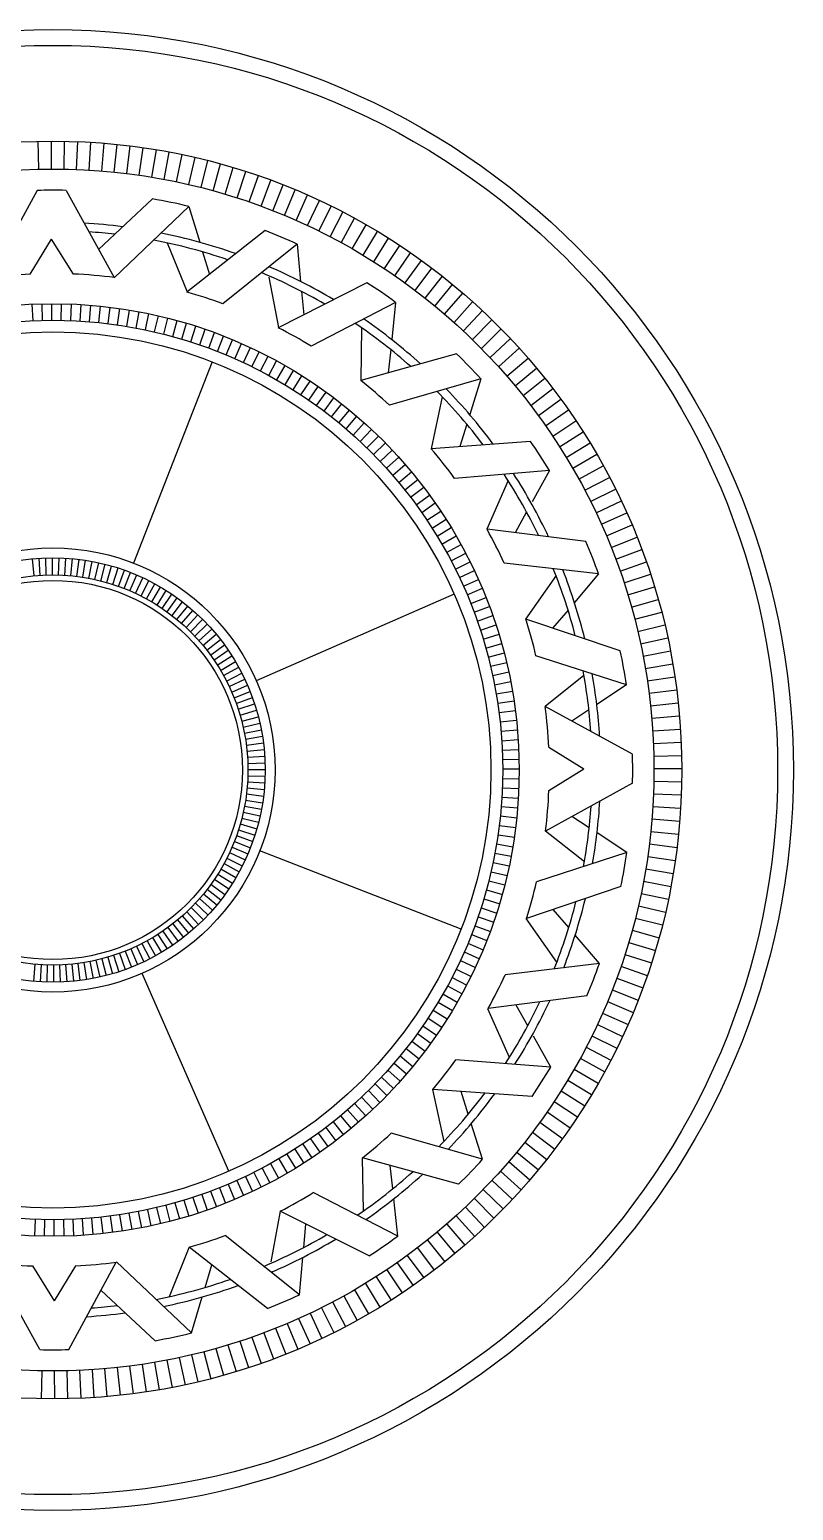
# Model space of a CAD drawing. Header units: millimetres. Extents: x -17017 to 2697, y 1903 to 18260.
# Drawn here: x -17002.5418 to -17002.4903, y 18222.2379 to 18222.3379 of the extents above; entities that cross this region are included whole.
import ezdxf

# ---------------------------------------------------------------- set-up
doc = ezdxf.new("R2010")
doc.units = ezdxf.units.MM
doc.layers.add('furn', color=7, linetype='Continuous')

# ---------------------------------------------------------------- blocks, each defined once
blk = doc.blocks.new('TABLE5')
at = {"layer": 'furn'}
for p, q in [((-0.0296439961487067, 0.2007487489612174), (-0.0310177722703315, 0.2100519426459755)), ((-0.0254333301386112, 0.2013255384574677), (-0.0266119735800601, 0.21065546199452)), ((-0.0212115082294702, 0.2018140199187144), (-0.0221945019986549, 0.2111665808951955)), ((-0.0169803822517167, 0.2022139790808524), (-0.0177672951751617, 0.2115850751543746)), ((-0.0127418081170561, 0.2025252405085496), (-0.0133322950287891, 0.2119107612066955)), ((-0.0084976450042404, 0.2027476676721562), (-0.0088914468971666, 0.2121434961954378)), ((-0.0042497545434799, 0.2028811630079872), (-0.0044466986831253, 0.2122831780352783)), ((0, 0.2029256679603009), (0, 0.2123297454572253)), ((0.0042497545435083, 0.2028811630079872), (0.0044466986831253, 0.2122831780353067)), ((0.0084976450042404, 0.2027476676721562), (0.0088914468971666, 0.2121434961954378)), ((0.0127418081170561, 0.2025252405085496), (0.0133322950287891, 0.2119107612066955)), ((0.0169803822517452, 0.2022139790808524), (0.0177672951751617, 0.2115850751543746)), ((0.0212115082294702, 0.201814019918686), (0.0221945019986549, 0.2111665808951955)), ((0.0254333301386112, 0.2013255384574677), (0.0266119735800601, 0.2106554619944916)), ((0.0296439961487067, 0.2007487489612174), (0.0310177722703315, 0.2100519426459755)), ((-0.0504655614679166, 0.1965503849471304), (-0.0528042604395012, 0.2056590160566429)), ((-0.0463382528465388, 0.1975641491775946), (-0.048485682125488, 0.2067197606295963)), ((-0.0421906187359582, 0.1984912552426863), (-0.0441458363889353, 0.2076898310834565)), ((-0.0380244784256263, 0.1993312964830238), (-0.0397866268295104, 0.2085688019131453)), ((-0.0338416593222064, 0.2000839044287659), (-0.0354099655404241, 0.2093562875730015)), ((0.0338416593222064, 0.2000839044287659), (0.0354099655404241, 0.2093562875730015)), ((0.0380244784256263, 0.1993312964830238), (0.039786626829482, 0.2085688019131453)), ((0.0421906187359582, 0.1984912552426863), (0.0441458363889353, 0.2076898310834565)), ((0.0463382528465388, 0.1975641491775946), (0.0484856821254596, 0.2067197606295963)), ((0.0504655614679166, 0.1965503849471304), (0.0528042604395296, 0.2056590160566429)), ((-0.0667354839593202, 0.1916382057363535), (-0.0698281713914355, 0.200519194308356)), ((-0.062707479994657, 0.1929937788372058), (-0.0656134997576032, 0.2019375880203995)), ((-0.058651970456765, 0.1942646984881264), (-0.0613700478742487, 0.2032674052322534)), ((-0.0545707342261039, 0.1954504072217844), (-0.0570996770596821, 0.2045080626420486)), ((0.0545707342261039, 0.1954504072217844), (0.0570996770596821, 0.2045080626420201)), ((0.0586519704567365, 0.1942646984881264), (0.0613700478742487, 0.2032674052322534)), ((0.062707479994657, 0.1929937788372058), (0.0656134997576032, 0.2019375880203995)), ((0.0667354839593202, 0.1916382057363535), (0.0698281713914355, 0.200519194308356)), ((-0.0786368592258384, 0.187069695804098), (-0.0822810858321077, 0.1957389683232691)), ((-0.0747019207461506, 0.188675514452683), (-0.0781637925681196, 0.1974192045807967)), ((-0.0707342155350261, 0.1901985737848406), (-0.0740122140813639, 0.199012846250497)), ((-0.0048910995805613, 0.1956946869990759), (-0.0210250462490933, 0.1662654863879993)), ((-0.0048910995805613, 0.1956946869990759), (-0.0210250462491217, 0.1662654863879993)), ((0.0048910995805613, 0.1956946869990759), (0.0210250462491217, 0.1662654863879993)), ((0.0048910995805613, 0.1956946869990759), (0.0210250462490933, 0.1662654863879993)), ((0.0707342155350546, 0.1901985737848406), (0.0740122140813639, 0.199012846250497)), ((0.074701920746179, 0.188675514452683), (0.0781637925681196, 0.1974192045807967)), ((0.0786368592258384, 0.1870696958040412), (0.0822810858321077, 0.1957389683232691)), ((-0.0902278907347523, 0.1817629072464513), (-0.0944092744176146, 0.190186250054694)), ((-0.0864015471445612, 0.1836126340101884), (-0.0904056085990135, 0.192121697732972)), ((-0.0825373049800931, 0.1853818222041923), (-0.0863622878924275, 0.1939728744849276)), ((-0.0398155177962849, 0.1916639191851743), (-0.0505082900622256, 0.1597973002544677)), ((-0.028266173332753, 0.1937043025333196), (-0.0381898489978596, 0.1631802683143633)), ((-0.028266173332753, 0.1937043025333196), (-0.021674685947346, 0.1836666668188229)), ((0.028266173332753, 0.1937043025333196), (0.021674685947346, 0.1836666668188229)), ((0.028266173332753, 0.1937043025333196), (0.0381898489978596, 0.1631802683143633)), ((0.0398155177962849, 0.1916639191851743), (0.0505082900622256, 0.1597973002544677)), ((0.0825373049800931, 0.1853818222041923), (0.0863622878924275, 0.1939728744849276)), ((0.0864015471445328, 0.1836126340101884), (0.0904056085990135, 0.192121697732972)), ((0.0902278907347523, 0.1817629072464513), (0.0944092744176146, 0.1901862500546656)), ((-0.0977601861094684, 0.1778251183859822), (-0.1022906349951143, 0.1860659743161648)), ((-0.0940146573900336, 0.1798334532642514), (-0.0983715292083503, 0.1881673804014952)), ((0.0940146573900336, 0.1798334532642514), (0.0983715292083503, 0.1881673804014952)), ((0.0977601861094399, 0.1778251183859822), (0.1022906349951143, 0.1860659743161648)), ((-0.1051209768984904, 0.1735753638425024), (-0.109992543040164, 0.1816192756331532)), ((-0.1014628339801504, 0.1757387835336033), (-0.1061648727285842, 0.1838829535450372)), ((-0.0767042785060426, 0.1801021572154866), (-0.0809262271042997, 0.1467556142036983)), ((-0.0657811097516401, 0.1843723921161597), (-0.0695127989470734, 0.1524933943362328)), ((-0.0657811097516401, 0.1843723921161597), (-0.0561687079257638, 0.1762053142252569)), ((-0.0199305121852831, 0.1810106075983526), (-0.0161213946898897, 0.1752100148676448)), ((0.0199305121852831, 0.1810106075983526), (0.0161213946898897, 0.1752100148676448)), ((0.0657811097516401, 0.1843723921161597), (0.0561687079257638, 0.1762053142252569)), ((0.0657811097516401, 0.1843723921161597), (0.0695127989470734, 0.1524933943362328)), ((0.0767042785060426, 0.1801021572154866), (0.0809262271042997, 0.1467556142036983)), ((0.1014628339801504, 0.1757387835336033), (0.1061648727285842, 0.1838829535450372)), ((0.1051209768984904, 0.1735753638425024), (0.1099925430401925, 0.1816192756331532)), ((-0.1122973497737973, 0.1690210991294521), (-0.1175014867889672, 0.1768539550259049)), ((-0.1087330102821227, 0.1713358082600678), (-0.1137719669870876, 0.1792759335043286)), ((-0.031472867460792, 0.1793642216075), (-0.0210250462490933, 0.1662654863879993)), ((-0.0072953984893331, 0.1674307071432963), (0, 0.1792251340550024)), ((-0.0072953984893616, 0.1674307071432963), (0, 0.1792251340550024)), ((0.0072953984893616, 0.1674307071432963), (0, 0.1792251340550024)), ((0.0072953984893331, 0.1674307071432963), (0, 0.1792251340550024)), ((0.031472867460792, 0.1793642216075), (0.0210250462490933, 0.1662654863879993)), ((0.1087330102821511, 0.1713358082600678), (0.1137719669870876, 0.1792759335043286)), ((0.1122973497737973, 0.1690210991294521), (0.1175014867889672, 0.1768539550259049)), ((-0.1192767149387066, 0.1641703139747506), (-0.1248042930027395, 0.1717783724862443)), ((-0.1158124319364617, 0.1666322517584717), (-0.1211794665554748, 0.1743544025576966)), ((-0.0652515941806655, 0.1700126314011925), (-0.0505447154932881, 0.1596887451198938)), ((-0.0536127990886541, 0.1740337126908003), (-0.0474797839003998, 0.1688228597058412)), ((0.0536127990886541, 0.1740337126908003), (0.0474797839003998, 0.1688228597058412)), ((0.0652515941806655, 0.1700126314011925), (0.0505447154932881, 0.1596887451198938)), ((0.1158124319364617, 0.1666322517585002), (0.1211794665554748, 0.1743544025576966)), ((0.1192767149387066, 0.1641703139747506), (0.1248042930027395, 0.1717783724862443)), ((-0.12604682821501, 0.1590315183039479), (-0.1318881500778559, 0.1664014323104936)), ((-0.1226886792316577, 0.1616363656654016), (-0.1283743761623839, 0.169126994743209)), ((-0.1007306481130286, 0.1678501412138758), (-0.090228013457363, 0.1620280709655333)), ((-0.1007306481130286, 0.1678501412138758), (-0.0981248186601249, 0.1358594291779127)), ((0.1007306481130286, 0.1678501412138758), (0.090228013457363, 0.1620280709655333)), ((0.1007306481130286, 0.1678501412138758), (0.0981248186601249, 0.1358594291779127)), ((0.1226886792316861, 0.1616363656654016), (0.1283743761624123, 0.1691269947431806)), ((0.12604682821501, 0.1590315183039479), (0.1318881500778559, 0.1664014323104936)), ((-0.1325958125237321, 0.1536137273108125), (-0.1387406305217667, 0.1607325674789308)), ((-0.1293496888936545, 0.156356914462549), (-0.135344073491666, 0.1636028807100729)), ((-0.1106016484073109, 0.1615165896878068), (-0.1081881215285989, 0.1279906047088559)), ((-0.08676274866303399, 0.1601071229630975), (-0.0797294445305568, 0.1562082545285648)), ((0.08676274866303399, 0.1601071229630975), (0.0797294445305568, 0.1562082545285648)), ((0.1106016484073109, 0.1615165896878068), (0.1081881215285989, 0.1279906047088559)), ((0.1293496888936545, 0.156356914462549), (0.135344073491666, 0.1636028807100445)), ((0.1325958125237321, 0.153613727310784), (0.1387406305217667, 0.1607325674789308)), ((-0.1357837752480293, 0.150803160101276), (-0.1420763313258533, 0.1577917516315495)), ((-0.0253262769264495, 0.1497379405609536), (-0.0262580904696677, 0.1552471530425237)), ((-0.0221848476317064, 0.1502354940816701), (-0.0230010805718166, 0.1557630127323932)), ((-0.019033687329511, 0.150667149349232), (-0.0197339816398028, 0.1562105496167305)), ((-0.0158741782231005, 0.1510327170256289), (-0.0164582267312028, 0.1565895673913076)), ((-0.0127077061773662, 0.151332036760607), (-0.0131752527004778, 0.1568998998062341)), ((-0.0095356601117942, 0.1515649772626659), (-0.009886499568438, 0.1571414107395128)), ((-0.0063594313905071, 0.1517314363564424), (-0.0065934098908826, 0.1573139942565263)), ((-0.0031804132123909, 0.1518313410274459), (-0.0032974281259328, 0.1574175746562787)), ((0, 0.1518646474542322), (0, 0.157452106505275)), ((0.0031804132123909, 0.1518313410274459), (0.0032974281259612, 0.1574175746563071)), ((0.0063594313904787, 0.1517314363564424), (0.0065934098908542, 0.1573139942565263)), ((0.0095356601117942, 0.1515649772626659), (0.009886499568438, 0.1571414107395128)), ((0.0127077061773946, 0.1513320367605786), (0.0131752527004778, 0.1568998998062057)), ((0.0158741782231005, 0.1510327170256005), (0.0164582267312028, 0.1565895673913076)), ((0.019033687329511, 0.150667149349232), (0.0197339816398028, 0.1562105496167305)), ((0.0221848476317064, 0.1502354940816417), (0.0230010805718166, 0.1557630127323648)), ((0.0253262769264495, 0.1497379405609536), (0.0262580904696677, 0.1552471530425237)), ((0.1357837752480293, 0.1508031601012476), (0.1420763313258533, 0.1577917516315495)), ((-0.1419796507210549, 0.1449848457539531), (-0.1485593389969608, 0.1517038022025758)), ((-0.138912178720858, 0.1479264456415876), (-0.1453497127553192, 0.1547817231066801)), ((-0.0973867952719445, 0.1538761758223472), (-0.0809395312625725, 0.1466505329412087)), ((-0.0438937119460263, 0.1453829879938269), (-0.0455086652759746, 0.1507319714849302)), ((-0.0408394137511721, 0.1462703436478705), (-0.0423419922368851, 0.1516519750492762)), ((-0.0377672020397313, 0.1470935402949465), (-0.0391567466006677, 0.1525054590451589)), ((-0.0346784243852199, 0.1478522168536926), (-0.03595432552126, 0.1532920491064544)), ((-0.03157443562759, 0.1485460405436356), (-0.0327361336863135, 0.1540114002085318)), ((-0.028456597279046, 0.149174707030653), (-0.0295035827012384, 0.1546631968205077)), ((0.028456597279046, 0.1491747070306246), (0.0295035827012384, 0.1546631968205077)), ((0.03157443562759, 0.1485460405436356), (0.0327361336863135, 0.1540114002085602)), ((0.0346784243852199, 0.1478522168536926), (0.03595432552126, 0.153292049106426)), ((0.0377672020397313, 0.1470935402949465), (0.0391567466006677, 0.1525054590451305)), ((0.0408394137511721, 0.1462703436478421), (0.0423419922368851, 0.1516519750492478)), ((0.0438937119460263, 0.1453829879938269), (0.0455086652759462, 0.1507319714849302)), ((0.0973867952719445, 0.1538761758223472), (0.0809395312625725, 0.1466505329412087)), ((0.1389121787208865, 0.1479264456415876), (0.1453497127553192, 0.1547817231066801)), ((0.1419796507210549, 0.1449848457539531), (0.1485593389969608, 0.1517038022025758)), ((-0.1479264456415876, 0.1389121787208865), (-0.1547817231066801, 0.1453497127553476)), ((-0.1449848457539815, 0.1419796507210549), (-0.1517038022025758, 0.1485593389969892)), ((-0.0588499179195878, 0.1399984225170385), (-0.0610151453905417, 0.1451492951271405)), ((-0.0559051054127622, 0.1412001782406662), (-0.0579619862764957, 0.1463952662821555)), ((-0.0529357710789213, 0.1423399988994163), (-0.0548834031196179, 0.1475770236348524)), ((-0.0499432173664332, 0.1434173845302098), (-0.0517807462883297, 0.1486940488276218)), ((-0.0469287569081303, 0.1444318625562175), (-0.0486553767103146, 0.1497458518961707)), ((0.0469287569081303, 0.1444318625562175), (0.0486553767103146, 0.1497458518961707)), ((0.0499432173664332, 0.1434173845302382), (0.0517807462883582, 0.1486940488276218)), ((0.0529357710789498, 0.1423399988994163), (0.0548834031196179, 0.1475770236348808)), ((0.0559051054127622, 0.1412001782406378), (0.0579619862764957, 0.1463952662821555)), ((0.0588499179196163, 0.1399984225170101), (0.0610151453905417, 0.1451492951271405)), ((0.1449848457539531, 0.1419796507210549), (0.1517038022025758, 0.1485593389969608)), ((0.147926445641616, 0.138912178720858), (0.1547817231066801, 0.1453497127553192)), ((-0.150803160101276, 0.1357837752480577), (-0.157791751631521, 0.1420763313258533)), ((-0.1317517910735546, 0.1447819012297202), (-0.1196902130514559, 0.1409875505531204)), ((-0.1317517910735546, 0.1447819012297202), (-0.1229100677372514, 0.1139270809879349)), ((-0.06752436473263401, 0.1360269506893417), (-0.0700087455890355, 0.1410317034711568)), ((-0.0646608220068004, 0.1374112413297723), (-0.0670398463632296, 0.1424669254336948)), ((-0.0617689169074538, 0.1387352588583326), (-0.0640415412451319, 0.1438396566941549)), ((0.0617689169074538, 0.1387352588583326), (0.0640415412451319, 0.1438396566941549)), ((0.0646608220068004, 0.1374112413298008), (0.0670398463632296, 0.1424669254336663)), ((0.06752436473263401, 0.1360269506893417), (0.0700087455890639, 0.1410317034711568)), ((0.1317517910735546, 0.1447819012297202), (0.1196902130514559, 0.1409875505531204)), ((0.1317517910735546, 0.1447819012297202), (0.1229100677372514, 0.1139270809879349)), ((0.150803160101276, 0.1357837752480577), (0.157791751631521, 0.1420763313258533)), ((-0.156356914462549, 0.1293496888936545), (-0.1636028807100445, 0.135344073491666)), ((-0.153613727310784, 0.1325958125237321), (-0.1607325674789592, 0.1387406305217951)), ((-0.1401856636835816, 0.1366320353079971), (-0.1312307864832007, 0.1042340885345823)), ((-0.1164822584910894, 0.1399783870313058), (-0.1088789289101442, 0.137586519342932)), ((-0.0759323237271019, 0.1315186426321588), (-0.0787260532525807, 0.1363575241128387)), ((-0.0731613518772179, 0.1330800050266419), (-0.0758531308038926, 0.1379763327174999)), ((-0.0703582890403993, 0.1345829941326428), (-0.0729469366650903, 0.1395346203423742)), ((-0.0591005401470568, 0.1355868890367731), (-0.0299648541904389, 0.0687445723847873)), ((0.0540840159681579, 0.1376648013876149), (0.0274214017077554, 0.0697981048982683)), ((0.0703582890404277, 0.1345829941326713), (0.0729469366651188, 0.1395346203424026)), ((0.0731613518772179, 0.1330800050266419), (0.07585313080392099, 0.1379763327175283)), ((0.0759323237271019, 0.1315186426321588), (0.0787260532525807, 0.1363575241128672)), ((0.1164822584910894, 0.1399783870313058), (0.1088789289101442, 0.137586519342932)), ((0.1401856636835816, 0.1366320353079971), (0.1312307864832007, 0.1042340885345823)), ((0.1536137273108125, 0.1325958125237037), (0.1607325674789592, 0.1387406305217951)), ((0.156356914462549, 0.1293496888936829), (0.1636028807100729, 0.135344073491666)), ((-0.1590315183039763, 0.12604682821501), (-0.1664014323104936, 0.1318881500778843)), ((-0.1256998523803361, 0.1317634717614737), (-0.1081876626814449, 0.127984230923289)), ((-0.0840406125300319, 0.1264912905776327), (-0.0871326651505626, 0.1311452039027756)), ((-0.0813731473160431, 0.1282235627421357), (-0.0843670575913791, 0.1329412104514915)), ((-0.0786699891501996, 0.1298995918141657), (-0.0815644438523577, 0.1346789045915102)), ((0.0786699891501996, 0.1298995918141657), (0.0815644438523577, 0.1346789045915102)), ((0.0813731473160431, 0.1282235627421357), (0.0843670575914075, 0.1329412104514915)), ((0.0840406125300319, 0.1264912905776327), (0.0871326651505626, 0.1311452039027756)), ((0.1256998523803361, 0.1317634717614737), (0.1081876626814449, 0.127984230923289)), ((0.1590315183039763, 0.12604682821501), (0.1664014323104936, 0.1318881500778843)), ((-0.1616363656654016, 0.1226886792316577), (-0.1691269947431806, 0.1283743761624123)), ((-0.09181723142970098, 0.1209647351875276), (-0.0951954042262457, 0.1254153134873661)), ((-0.089263800118232, 0.1228610806352322), (-0.0925480261461758, 0.12738142996281)), ((-0.0866712147537783, 0.1247035351524346), (-0.0898600534430614, 0.1292916727331601)), ((0.0866712147538067, 0.1247035351524346), (0.0898600534430614, 0.1292916727331601)), ((0.089263800118232, 0.1228610806352322), (0.0925480261461758, 0.12738142996281)), ((0.09181723142970098, 0.1209647351875276), (0.0951954042262742, 0.1254153134873661)), ((0.1616363656654016, 0.1226886792316861), (0.1691269947431806, 0.1283743761624123)), ((-0.1666322517585002, 0.1158124319364617), (-0.1743544025577535, 0.1211794665554464)), ((-0.1641703139747506, 0.1192767149387066), (-0.1717783724862727, 0.1248042930027395)), ((-0.0968021694820607, 0.1170137219729668), (-0.1003637499228489, 0.1213189331652416)), ((-0.0943303886689364, 0.1190153306089314), (-0.0978010264558123, 0.123394185710282)), ((0.0943303886689364, 0.1190153306089314), (0.0978010264558123, 0.123394185710282)), ((0.0968021694820607, 0.1170137219729384), (0.1003637499228489, 0.1213189331652131)), ((0.1641703139747506, 0.1192767149387066), (0.1717783724862443, 0.1248042930027395)), ((0.1666322517584717, 0.1158124319364617), (0.174354402557725, 0.1211794665554464)), ((-0.1690210991294521, 0.1122973497737973), (-0.1768539550259049, 0.1175014867889672)), ((-0.1576347448158515, 0.1160673106505214), (-0.1450456183794984, 0.1147388561045375)), ((-0.1576347448158515, 0.1160673106505214), (-0.1429019460395011, 0.0875516895995929)), ((-0.1016172836355622, 0.1128574269285423), (-0.105356023498274, 0.1170097182098573)), ((-0.0992314896643052, 0.1149607872511922), (-0.1028824505322063, 0.1191904661264118)), ((0.0992314896643336, 0.1149607872511638), (0.1028824505322063, 0.1191904661264118)), ((0.1016172836355622, 0.1128574269285423), (0.105356023498274, 0.1170097182098573)), ((0.1576347448158515, 0.1160673106505214), (0.1429019460395011, 0.0875516895995929)), ((0.1576347448158515, 0.1160673106505214), (0.1450456183794984, 0.1147388561045375)), ((0.1690210991294521, 0.1122973497737973), (0.1768539550259049, 0.1175014867889672)), ((-0.1713358082600678, 0.1087330102821227), (-0.1792759335043286, 0.1137719669870592)), ((-0.1416969471101197, 0.1143854910324364), (-0.1338065197939784, 0.1135528618509625)), ((-0.1085031416081392, 0.106254126543746), (-0.1124952284486653, 0.1101634668083022)), ((-0.1062541265437176, 0.1085031416081392), (-0.1101634668082738, 0.1124952284486369)), ((-0.1039585049076379, 0.110704563608607), (-0.1077833838305651, 0.1147776459637271)), ((0.1039585049076663, 0.110704563608607), (0.1077833838305651, 0.1147776459636987)), ((0.106254126543746, 0.1085031416081108), (0.1101634668082738, 0.1124952284486369)), ((0.1085031416081392, 0.106254126543746), (0.1124952284486653, 0.1101634668083022)), ((0.1416969471101197, 0.1143854910324364), (0.1338065197939784, 0.1135528618509625)), ((0.1713358082600678, 0.1087330102821511), (0.1792759335043002, 0.1137719669870876)), ((-0.1757387835335749, 0.1014628339801504), (-0.1838829535450372, 0.1061648727285842)), ((-0.1735753638425024, 0.1051209768985188), (-0.1816192756331532, 0.109992543040164)), ((-0.1643025770718509, 0.1064189670233873), (-0.1491555808817111, 0.0764125462568757)), ((-0.1128574269285707, 0.1016172836355622), (-0.1170097182098857, 0.1053560234983024)), ((-0.1107045636086354, 0.1039585049076663), (-0.1147776459637271, 0.1077833838305651)), ((0.1107045636086354, 0.1039585049076663), (0.1147776459637271, 0.1077833838305651)), ((0.1128574269285707, 0.1016172836355622), (0.1170097182098857, 0.1053560234983024)), ((0.1643025770718509, 0.1064189670233873), (0.1491555808817111, 0.0764125462568757)), ((0.173575363842474, 0.1051209768985188), (0.1816192756331532, 0.109992543040164)), ((0.1757387835335749, 0.1014628339801504), (0.1838829535450372, 0.1061648727285842)), ((-0.1778251183859538, 0.0977601861094684), (-0.1860659743161648, 0.1022906349951143)), ((-0.149131415366071, 0.1045078290368337), (-0.1312426544190259, 0.1042770256677556)), ((-0.1170137219729384, 0.0968021694820323), (-0.1213189331652131, 0.1003637499228489)), ((-0.1149607872511638, 0.0992314896643336), (-0.1191904661263834, 0.1028824505322348)), ((0.1149607872511922, 0.0992314896643052), (0.1191904661264118, 0.1028824505322348)), ((0.1170137219729668, 0.0968021694820891), (0.1213189331652131, 0.1003637499228489)), ((0.149131415366071, 0.1045078290368337), (0.1312426544190259, 0.1042770256677556)), ((0.1778251183859538, 0.0977601861094684), (0.1860659743161648, 0.1022906349951143)), ((-0.1798334532642514, 0.0940146573900336), (-0.1881673804014952, 0.0983715292083503)), ((-0.120964735187556, 0.0918172314297294), (-0.1254153134873661, 0.0951954042262457)), ((-0.1190153306089314, 0.0943303886689364), (-0.123394185710282, 0.0978010264558123)), ((0.1190153306089599, 0.0943303886689364), (0.123394185710282, 0.0978010264558123)), ((0.120964735187556, 0.0918172314297294), (0.1254153134873661, 0.0951954042262457)), ((0.1798334532642514, 0.0940146573900336), (0.1881673804014952, 0.0983715292083503)), ((-0.1836126340102169, 0.0864015471445328), (-0.1921216977330005, 0.0904056085989851)), ((-0.1817629072464513, 0.0902278907347523), (-0.1901862500546656, 0.094409274417643)), ((-0.1228610806352322, 0.089263800118232), (-0.12738142996281, 0.0925480261461758)), ((0.1228610806352322, 0.089263800118232), (0.12738142996281, 0.0925480261461758)), ((0.1817629072464797, 0.0902278907347523), (0.190186250054694, 0.094409274417643)), ((0.1836126340102169, 0.0864015471445612), (0.192121697732972, 0.0904056085990135)), ((-0.1853818222042207, 0.0825373049801215), (-0.1939728744849276, 0.0863622878924275)), ((-0.1614091150988486, 0.0843158522586123), (-0.1535169247207762, 0.0850524321259059)), ((-0.1264912905776043, 0.0840406125300035), (-0.1311452039027756, 0.0871326651505626)), ((-0.1247035351524346, 0.0866712147537783), (-0.1292916727331885, 0.0898600534430045)), ((0.1247035351524346, 0.0866712147537783), (0.1292916727331885, 0.0898600534430045)), ((0.1264912905776327, 0.0840406125300035), (0.1311452039027756, 0.0871326651505626)), ((0.1614091150988486, 0.0843158522586123), (0.1535169247207762, 0.0850524321259059)), ((0.1853818222042207, 0.0825373049800931), (0.1939728744849276, 0.0863622878923991)), ((-0.187069695804098, 0.07863685922581), (-0.1957389683232691, 0.0822810858321077)), ((-0.1773700998068648, 0.0828262100382062), (-0.1647627269870213, 0.0840028589219628)), ((-0.1773700998068648, 0.0828262100382347), (-0.1573207901352305, 0.0577618691253292)), ((-0.1298995918141941, 0.0786699891501996), (-0.1346789045915102, 0.0815644438523862)), ((-0.1282235627421642, 0.0813731473160431), (-0.1329412104514631, 0.0843670575913791)), ((0.1282235627421642, 0.0813731473160431), (0.1329412104514631, 0.0843670575914075)), ((0.1298995918141941, 0.0786699891501996), (0.1346789045915102, 0.0815644438523577)), ((0.1773700998068648, 0.0828262100382347), (0.1573207901352305, 0.0577618691253292)), ((0.1773700998068648, 0.0828262100382062), (0.1647627269870213, 0.0840028589219628)), ((0.187069695804098, 0.07863685922581), (0.1957389683232691, 0.0822810858321077)), ((-0.188675514452683, 0.0747019207461506), (-0.1974192045807967, 0.0781637925680912)), ((-0.1662073400931945, 0.0732703948577012), (-0.1491805307998391, 0.0764619724092199)), ((-0.1330800050266419, 0.0731613518772179), (-0.1379763327175283, 0.07585313080392099)), ((-0.1315186426321304, 0.0759323237270735), (-0.1363575241128672, 0.0787260532525522)), ((0.1315186426321304, 0.0759323237270735), (0.1363575241128672, 0.0787260532525522)), ((0.1330800050266419, 0.0731613518772463), (0.1379763327175283, 0.07585313080392099)), ((0.1662073400931945, 0.0732703948577012), (0.1491805307998391, 0.0764619724092199)), ((0.188675514452683, 0.0747019207461506), (0.1974192045807967, 0.0781637925680912)), ((-0.1901985737848122, 0.0707342155350546), (-0.1990128462505254, 0.0740122140813924)), ((-0.1820118528624164, 0.0720556645405566), (-0.1612634555154955, 0.0456109904390303)), ((-0.1360269506893701, 0.06752436473263401), (-0.1410317034711284, 0.0700087455890355)), ((-0.1345829941326997, 0.0703582890403993), (-0.1395346203424026, 0.0729469366650903)), ((-0.0123385278004378, 0.0646808278505944), (-0.0134305344106451, 0.070405326972832)), ((-0.0103007655812348, 0.0650364742907357), (-0.0112124224891943, 0.0707924494746806)), ((-0.0082528377500068, 0.0653279375825946), (-0.0089832452606515, 0.0711097083758148)), ((-0.0061967653642512, 0.0655549300872451), (-0.0067452026534909, 0.0713567905799835)), ((-0.0041345775192383, 0.0657172277904579), (-0.0045005033455823, 0.0715334522467686)), ((-0.0020683093453897, 0.0658146705239346), (-0.0022513625842748, 0.0716395190325727)), ((0, 0.0658471621235322), (0, 0.0716748862622296)), ((0.0020683093453897, 0.0658146705239346), (0.0022513625843033, 0.0716395190325727)), ((0.0041345775192383, 0.0657172277904579), (0.0045005033456107, 0.0715334522467686)), ((0.0061967653642512, 0.0655549300872451), (0.0067452026534909, 0.0713567905799835)), ((0.0082528377500068, 0.0653279375825946), (0.0089832452606515, 0.0711097083758148)), ((0.0103007655812348, 0.0650364742907357), (0.0112124224891943, 0.0707924494746806)), ((0.0123385278004378, 0.0646808278505944), (0.0134305344106451, 0.070405326972832)), ((0.1345829941326997, 0.0703582890403993), (0.1395346203424026, 0.0729469366650903)), ((0.1360269506893701, 0.06752436473263401), (0.1410317034711284, 0.0700087455890355)), ((0.1820118528624164, 0.0720556645405566), (0.1612634555154955, 0.0456109904390303)), ((0.1901985737848406, 0.0707342155350261), (0.199012846250497, 0.0740122140813639)), ((-0.1929937788371774, 0.0627074799946854), (-0.2019375880203995, 0.0656134997575748)), ((-0.1916382057363819, 0.0667354839592918), (-0.2005191943083844, 0.0698281713914071)), ((-0.1374112413298008, 0.0646608220068004), (-0.1424669254336948, 0.0670398463632296)), ((-0.0261510615416398, 0.0604315376270961), (-0.0284655298904966, 0.0657799584125201)), ((-0.02423995710231, 0.0612231430049235), (-0.026385285443979, 0.0666416238753698)), ((-0.0223049307517727, 0.0619543285322664), (-0.0242790019062795, 0.0674375221011303)), ((-0.0203478921275178, 0.0626243726171367), (-0.0221487579249526, 0.0681668676344316)), ((-0.018370772590373, 0.0632326140070063), (-0.0199966557935341, 0.0688289406992908)), ((-0.0163755233186009, 0.063778452440971), (-0.0178248193770969, 0.0694230879093993)), ((-0.0143641133824133, 0.0642613492424573), (-0.0156353920159802, 0.0699487229133524)), ((0.0143641133824133, 0.0642613492424573), (0.0156353920159802, 0.0699487229133524)), ((0.0163755233186009, 0.063778452440971), (0.0178248193771253, 0.0694230879093993)), ((0.018370772590373, 0.0632326140070063), (0.0199966557935909, 0.0688289406992624)), ((0.0203478921275462, 0.0626243726171367), (0.0221487579249811, 0.0681668676344032)), ((0.0223049307517727, 0.0619543285322664), (0.0242790019062795, 0.0674375221011303)), ((0.0242399571023384, 0.0612231430049235), (0.0263852854440074, 0.0666416238753698)), ((0.0261510615416398, 0.0604315376270961), (0.0284655298904966, 0.0657799584125201)), ((0.1374112413298008, 0.0646608220068004), (0.1424669254336663, 0.067039846363258)), ((0.1916382057363535, 0.0667354839592918), (0.200519194308356, 0.0698281713914071)), ((0.1929937788371774, 0.062707479994657), (0.2019375880203711, 0.0656134997575748)), ((-0.194264698488098, 0.0586519704567365), (-0.203267405232225, 0.0613700478742203)), ((-0.1399984225170101, 0.0588499179195878), (-0.1451492951271405, 0.0610151453905701)), ((-0.1387352588583042, 0.0617689169074538), (-0.1438396566941833, 0.0640415412451603)), ((-0.0352826738391059, 0.0555965977959829), (-0.0384053245863072, 0.0605171080283924)), ((-0.0335189326304999, 0.0566774197986888), (-0.0364854855767476, 0.0616935868866051)), ((-0.031722112282182, 0.0577023080307697), (-0.034529639797654, 0.0628091816229812)), ((-0.0298939860388714, 0.0586702510513249), (-0.032539717432968, 0.0638627912801724)), ((-0.0280363580405947, 0.0595802936175289), (-0.0305176822957662, 0.0648533760725343)), ((0.0280363580405947, 0.0595802936175289), (0.0305176822957378, 0.0648533760725343)), ((0.0298939860388998, 0.0586702510512964), (0.032539717432968, 0.0638627912801724)), ((0.031722112282182, 0.0577023080307697), (0.0345296397976256, 0.0628091816229812)), ((0.0335189326304999, 0.0566774197986888), (0.0364854855767192, 0.0616935868866335)), ((0.0352826738391059, 0.0555965977959829), (0.0384053245863072, 0.0605171080283924)), ((0.1387352588583042, 0.0617689169074254), (0.1438396566941833, 0.0640415412451319)), ((0.1399984225170101, 0.0588499179195878), (0.1451492951271405, 0.0610151453905701)), ((0.194264698488098, 0.058651970456765), (0.2032674052322534, 0.0613700478742203)), ((-0.1954504072217844, 0.0545707342261039), (-0.204508062642077, 0.0570996770597105)), ((-0.1412001782406378, 0.0559051054127338), (-0.1463952662821271, 0.0579619862764673)), ((-0.041972560794477, 0.0507361104154143), (-0.0456872919660612, 0.0552264490395373)), ((-0.0403581901285577, 0.0520294652025939), (-0.0439300433599215, 0.056634270641581)), ((-0.0387039908015368, 0.0532714731893123), (-0.0421294411046915, 0.0579862010560532)), ((-0.0370115953083712, 0.05446090866345801), (-0.0402872621774577, 0.059280906090919)), ((0.0370115953083712, 0.05446090866345801), (0.0402872621774861, 0.0592809060908906)), ((0.0387039908015652, 0.0532714731893123), (0.04212944110472, 0.0579862010560532)), ((0.0403581901285577, 0.0520294652025939), (0.0439300433599215, 0.056634270641581)), ((0.041972560794477, 0.0507361104154143), (0.0456872919660612, 0.0552264490395089)), ((0.1355868890367731, 0.0591005401470284), (0.0687445723847873, 0.0299648541904389)), ((0.1412001782406662, 0.0559051054127338), (0.1463952662821555, 0.0579619862764673)), ((0.195450407221756, 0.0545707342261039), (0.2045080626420201, 0.0570996770596821)), ((-0.196550384947102, 0.0504655614679166), (-0.2056590160566429, 0.0528042604395012)), ((-0.1748309000012966, 0.0509531332088784), (-0.1672384773098656, 0.0532263980997527)), ((-0.1434173845302382, 0.0499432173664047), (-0.1486940488276218, 0.0517807462883582)), ((-0.1423399988993594, 0.0529357710789498), (-0.1475770236348808, 0.0548834031196464)), ((-0.1376648013876434, 0.0540840159681579), (-0.0697981048982968, 0.0274214017077839)), ((-0.0465609748594318, 0.0465609748594602), (-0.0506817981167842, 0.0506817981167558)), ((-0.0450754842652543, 0.0480005153927721), (-0.0490648359585748, 0.0522487434591881)), ((-0.0435455096101976, 0.0493926852126094), (-0.0473994527309571, 0.0537641255997983)), ((0.0435455096101976, 0.0493926852126094), (0.0473994527309571, 0.0537641255997983)), ((0.0450754842652543, 0.0480005153927721), (0.0490648359585748, 0.0522487434591881)), ((0.0465609748594318, 0.0465609748594602), (0.0506817981167842, 0.0506817981167558)), ((0.1423399988994163, 0.0529357710789213), (0.1475770236348808, 0.0548834031196464)), ((0.1434173845302098, 0.0499432173664047), (0.1486940488276218, 0.0517807462883297)), ((0.1748309000012966, 0.0509531332088784), (0.1672384773098656, 0.0532263980997527)), ((0.1965503849471304, 0.0504655614679166), (0.2056590160566429, 0.0528042604395012)), ((-0.1975641491775946, 0.0463382528465388), (-0.2067197606295679, 0.048485682125488)), ((-0.1901881967700944, 0.0463549693574521), (-0.1780576781077343, 0.0499869960905244)), ((-0.190188196770066, 0.0463549693574805), (-0.1661045686585965, 0.0211132660447504)), ((-0.1778859788605018, 0.0389697819332184), (-0.1612985345481093, 0.0456557000891564)), ((-0.1453829879937984, 0.0438937119459979), (-0.1507319714849302, 0.0455086652759462)), ((-0.144431862556246, 0.0469287569081303), (-0.1497458518961707, 0.048655376710343)), ((-0.0507361104154143, 0.041972560794477), (-0.0552264490395373, 0.0456872919660612)), ((-0.0493926852126094, 0.0435455096101976), (-0.0537641255997699, 0.0473994527309856)), ((-0.0480005153927721, 0.0450754842652543), (-0.0522487434591881, 0.0490648359585748)), ((0.0480005153927721, 0.0450754842652543), (0.0522487434592165, 0.0490648359585748)), ((0.0493926852126094, 0.0435455096101976), (0.0537641255997983, 0.0473994527309571)), ((0.0507361104154143, 0.041972560794477), (0.0552264490395089, 0.0456872919660612)), ((0.1444318625562175, 0.0469287569081018), (0.1497458518961707, 0.0486553767103146)), ((0.14538298799377, 0.0438937119460263), (0.1507319714849302, 0.0455086652759746)), ((0.1778859788605018, 0.0389697819332184), (0.1612985345481093, 0.0456557000891564)), ((0.190188196770066, 0.0463549693574805), (0.1661045686585965, 0.0211132660447504)), ((0.1901881967700944, 0.0463549693574521), (0.1780576781077343, 0.0499869960905244)), ((0.197564149177623, 0.0463382528465388), (0.2067197606295679, 0.048485682125488)), ((-0.1984912552427147, 0.0421906187359582), (-0.2076898310834565, 0.0441458363889069)), ((-0.1462703436478705, 0.0408394137511721), (-0.1516519750492762, 0.0423419922368567)), ((-0.0544609086634296, 0.0370115953083712), (-0.0592809060908906, 0.0402872621774577)), ((-0.0532714731893123, 0.0387039908015652), (-0.0579862010560532, 0.04212944110472)), ((-0.0520294652026223, 0.0403581901285293), (-0.0566342706415526, 0.043930043359893)), ((0.0520294652026223, 0.0403581901285293), (0.0566342706415526, 0.043930043359893)), ((0.0532714731893123, 0.0387039908015652), (0.0579862010560532, 0.04212944110472)), ((0.0544609086634296, 0.0370115953083712), (0.0592809060908906, 0.0402872621774577)), ((0.1462703436478705, 0.0408394137511437), (0.1516519750492762, 0.0423419922368567)), ((0.1984912552427147, 0.0421906187359298), (0.2076898310834565, 0.0441458363888785)), ((-0.2000839044287659, 0.0338416593222064), (-0.2093562875730299, 0.0354099655404241)), ((-0.1993312964830238, 0.0380244784255979), (-0.2085688019131169, 0.039786626829482)), ((-0.1478522168536926, 0.0346784243852199), (-0.1532920491064544, 0.0359543255212316)), ((-0.1470935402949465, 0.0377672020397313), (-0.1525054590451305, 0.0391567466006677)), ((-0.0566774197986888, 0.0335189326304999), (-0.0616935868866335, 0.0364854855767192)), ((-0.0555965977959829, 0.0352826738391059), (-0.0605171080283924, 0.0384053245863356)), ((0.0555965977959829, 0.0352826738391059), (0.0605171080283924, 0.0384053245863356)), ((0.0566774197986888, 0.0335189326304999), (0.0616935868866335, 0.0364854855767476)), ((0.1470935402949465, 0.0377672020397313), (0.1525054590451589, 0.0391567466006677)), ((0.1478522168536926, 0.0346784243852199), (0.1532920491064544, 0.0359543255212316)), ((0.1993312964830238, 0.0380244784256263), (0.2085688019131737, 0.0397866268295104)), ((0.2000839044287659, 0.0338416593222064), (0.2093562875730299, 0.0354099655404241)), ((-0.2007487489612458, 0.0296439961487067), (-0.2100519426460039, 0.0310177722703315)), ((-0.1927726313756182, 0.0340447641690105), (-0.1757359709205559, 0.0158490843166703)), ((-0.1485460405436925, 0.03157443562759), (-0.1540114002085886, 0.0327361336863419)), ((-0.0595802936175005, 0.0280363580405663), (-0.0648533760725343, 0.0305176822957094)), ((-0.0586702510513249, 0.0298939860388714), (-0.0638627912801724, 0.032539717432968)), ((-0.0577023080307413, 0.031722112282182), (-0.0628091816229812, 0.0345296397976256)), ((0.0577023080307413, 0.031722112282182), (0.0628091816229812, 0.0345296397976256)), ((0.0586702510513249, 0.0298939860388714), (0.0638627912801724, 0.032539717432968)), ((0.0595802936175005, 0.0280363580405663), (0.0648533760725343, 0.0305176822957378)), ((0.148546040543664, 0.0315744356275616), (0.1540114002085602, 0.0327361336863135)), ((0.1927726313756182, 0.0340447641690105), (0.1757359709205559, 0.0158490843166703)), ((0.2007487489612174, 0.0296439961486783), (0.2100519426459755, 0.0310177722703315)), ((-0.2013255384575245, 0.0254333301386112), (-0.2106554619945484, 0.0266119735800317)), ((-0.1497379405609536, 0.0253262769264495), (-0.1552471530424953, 0.0262580904696677)), ((-0.1491747070306246, 0.0284565972790745), (-0.1546631968205077, 0.0295035827012384)), ((-0.0612231430049235, 0.0242399571023384), (-0.0666416238753698, 0.0263852854440074)), ((-0.0604315376270961, 0.0261510615416398), (-0.0657799584125201, 0.0284655298904966)), ((0.0604315376270961, 0.0261510615416398), (0.0657799584125201, 0.028465529890525)), ((0.0612231430049235, 0.0242399571023668), (0.0666416238753698, 0.0263852854440359)), ((0.149174707030653, 0.0284565972790745), (0.1546631968205361, 0.0295035827012669)), ((0.149737940560982, 0.0253262769264495), (0.1552471530424953, 0.0262580904696677)), ((0.2013255384574961, 0.0254333301386112), (0.21065546199452, 0.0266119735800317)), ((-0.201814019918686, 0.0212115082294702), (-0.2111665808951955, 0.0221945019986265)), ((-0.1956946869990474, 0.0048910995805329), (-0.1662654863879993, 0.0210250462490649)), ((-0.1956946869990474, 0.0048910995805613), (-0.1662654863879993, 0.0210250462491217)), ((-0.1502354940816417, 0.022184847631678), (-0.1557630127323648, 0.0230010805718166)), ((-0.0626243726171083, 0.0203478921275178), (-0.0681668676344316, 0.0221487579249526)), ((-0.0619543285322664, 0.0223049307517727), (-0.0674375221011303, 0.0242790019062795)), ((0.0619543285322664, 0.0223049307517727), (0.0674375221011303, 0.0242790019062795)), ((0.0626243726171083, 0.0203478921275178), (0.0681668676344032, 0.0221487579249526)), ((0.1502354940816417, 0.022184847631678), (0.1557630127323648, 0.0230010805718166)), ((0.1956946869990474, 0.0048910995805329), (0.1662654863879993, 0.0210250462490649)), ((0.1956946869990474, 0.0048910995805613), (0.1662654863879993, 0.0210250462491217)), ((0.2018140199187144, 0.0212115082294702), (0.2111665808951955, 0.0221945019986549)), ((-0.2022139790808808, 0.0169803822517452), (-0.2115850751544031, 0.0177672951751902)), ((-0.1510327170256289, 0.0158741782231005), (-0.1565895673912792, 0.0164582267312312)), ((-0.1506671493492604, 0.019033687329511), (-0.1562105496167589, 0.0197339816397744)), ((-0.0642613492424573, 0.0143641133824133), (-0.069948722913324, 0.0156353920159802)), ((-0.063778452440971, 0.0163755233186009), (-0.0694230879093993, 0.0178248193770969)), ((-0.0632326140070063, 0.018370772590373), (-0.0688289406992624, 0.0199966557935341)), ((0.0632326140070063, 0.018370772590373), (0.0688289406992624, 0.0199966557935341)), ((0.063778452440971, 0.0163755233186009), (0.0694230879093993, 0.0178248193770969)), ((0.0642613492424573, 0.0143641133824133), (0.069948722913324, 0.0156353920160086)), ((0.1506671493492035, 0.019033687329511), (0.1562105496167021, 0.0197339816397744)), ((0.1510327170256289, 0.0158741782231289), (0.1565895673913076, 0.0164582267312312)), ((0.2022139790808808, 0.0169803822517452), (0.2115850751544031, 0.0177672951751902)), ((-0.2025252405085496, 0.0127418081170561), (-0.2119107612067239, 0.0133322950287891)), ((-0.1513320367606354, 0.0127077061773662), (-0.1568998998062341, 0.0131752527004494)), ((-0.0650364742907073, 0.0103007655812348), (-0.0707924494746806, 0.0112124224891943)), ((-0.0646808278506228, 0.0123385278004378), (-0.0704053269728036, 0.0134305344106167)), ((0.0646808278506228, 0.0123385278004378), (0.0704053269728036, 0.0134305344106167)), ((0.0650364742907073, 0.0103007655812348), (0.0707924494746806, 0.0112124224891943)), ((0.151332036760607, 0.012707706177423), (0.1568998998062057, 0.0131752527004778)), ((0.2025252405085496, 0.0127418081170276), (0.2119107612067808, 0.0133322950287607)), ((-0.2027476676721562, 0.0084976450042404), (-0.2121434961954662, 0.0088914468971666)), ((-0.1674307071432963, 0.0072953984893047), (-0.1792251340550024, -2.84e-14)), ((-0.1674307071432963, 0.0072953984893616), (-0.1792251340550024, 2.84e-14)), ((-0.1517314363564424, 0.0063594313905071), (-0.1573139942565263, 0.0065934098908826)), ((-0.1515649772626659, 0.0095356601117942), (-0.1571414107395128, 0.0098864995684664)), ((-0.0655549300872735, 0.0061967653642512), (-0.071356790579955, 0.0067452026534625)), ((-0.0653279375825946, 0.0082528377499784), (-0.0711097083758148, 0.0089832452606231)), ((0.0653279375825946, 0.0082528377499784), (0.0711097083758148, 0.0089832452606515)), ((0.0655549300872735, 0.0061967653642512), (0.071356790579955, 0.0067452026534625)), ((0.1515649772626659, 0.0095356601117942), (0.1571414107395412, 0.009886499568438)), ((0.1517314363564424, 0.0063594313904787), (0.1573139942565263, 0.0065934098908826)), ((0.1674307071432963, 0.0072953984893047), (0.1792251340550024, -2.84e-14)), ((0.1674307071432963, 0.0072953984893616), (0.1792251340550024, 2.84e-14)), ((0.2027476676721562, 0.0084976450042404), (0.2121434961954662, 0.0088914468971666)), ((-0.2029256679603009, 0), (-0.2123297454572537, 0)), ((-0.2028811630079872, 0.0042497545434799), (-0.2122831780353067, 0.0044466986831537)), ((-0.1674307071432963, -0.0072953984893047), (-0.1792251340550024, 2.84e-14)), ((-0.1518646474542322, 0), (-0.157452106505275, 0)), ((-0.1518313410274459, 0.0031804132123909), (-0.1574175746563071, 0.0032974281259612)), ((-0.0658471621235322, 0), (-0.0716748862622296, 0)), ((-0.0658146705239062, 0.0020683093453897), (-0.0716395190325443, 0.0022513625843601)), ((-0.0657172277904579, 0.0041345775192667), (-0.071533452246797, 0.0045005033456391)), ((0.0657172277904579, 0.0041345775192099), (0.071533452246797, 0.0045005033455823)), ((0.0658146705239062, 0.0020683093453897), (0.0716395190325443, 0.0022513625843317)), ((0.1518313410274175, 0.0031804132123909), (0.1574175746563071, 0.0032974281259328)), ((0.1518646474542322, 2.84e-14), (0.157452106505275, 2.84e-14)), ((0.1674307071432963, -0.0072953984893047), (0.1792251340550024, 2.84e-14)), ((0.2028811630079588, 0.0042497545434514), (0.2122831780352783, 0.0044466986831253)), ((0.2029256679603009, 2.84e-14), (0.2123297454572537, 2.84e-14)), ((-0.2028811630079588, -0.0042497545434799), (-0.2122831780352783, -0.0044466986831537)), ((-0.1956946869990474, -0.0048910995805613), (-0.1662654863879993, -0.0210250462491217)), ((-0.1956946869990474, -0.0048910995805329), (-0.1662654863879993, -0.0210250462490649)), ((-0.1674307071432963, -0.0072953984893616), (-0.1792251340550024, -2.84e-14)), ((-0.1518313410274175, -0.0031804132124194), (-0.1574175746562787, -0.0032974281259612)), ((-0.0658146705239062, -0.0020683093453897), (-0.0716395190325443, -0.0022513625843033)), ((-0.0657172277904579, -0.0041345775192383), (-0.071533452246797, -0.0045005033455823)), ((0.0657172277904579, -0.0041345775192667), (0.071533452246797, -0.0045005033456391)), ((0.0658146705239062, -0.0020683093454181), (0.0716395190325443, -0.0022513625843317)), ((0.0658471621235322, -2.84e-14), (0.0716748862622296, -2.84e-14)), ((0.1518313410274175, -0.0031804132123909), (0.1574175746562787, -0.0032974281259612)), ((0.1956946869990474, -0.0048910995805613), (0.1662654863879993, -0.0210250462491217)), ((0.1956946869990474, -0.0048910995805329), (0.1662654863879993, -0.0210250462490649)), ((0.1674307071432963, -0.0072953984893616), (0.1792251340550024, -2.84e-14)), ((0.2028811630079588, -0.0042497545434799), (0.2122831780352783, -0.0044466986831537)), ((-0.1517314363564424, -0.0063594313904787), (-0.1573139942565263, -0.0065934098908826)), ((-0.0655549300872735, -0.0061967653642512), (-0.071356790579955, -0.0067452026534625)), ((0.0655549300872735, -0.0061967653642512), (0.071356790579955, -0.0067452026534625)), ((0.1517314363564424, -0.0063594313904787), (0.1573139942565547, -0.0065934098908826))]:
    blk.add_line(p, q, dxfattribs=at)
for radius in [0.2499942183556481, 0.2446766317536486, 0.2123297454572458, 0.2029256679603002, 0.1574521065052104, 0.1518646474542396, 0.1479076682405151, 0.0749913909660298, 0.0716748862622381, 0.0658471621235418, 0.06400363248414799]:
    blk.add_circle((0, 0), radius, dxfattribs=at)
for radius, start, end in [(0.1957558003605337, 88.56827471226545, 91.43172528775035), (0.1957558003605337, 88.56827471224967, 91.4317252877345), (0.1957558003605337, 98.3022508568518, 101.7354902699048), (0.1957558003605337, 78.26450973009518, 81.6977491431482), (0.1957558003605337, 109.6355841901881, 113.0688236032429), (0.1821045451905851, 93.96125324237326, 100.4464970575164), (0.1849411704063563, 93.39896227520406, 99.97127531462041), (0.1849411704063563, 80.02872468537956, 86.60103772479596), (0.1821045451905851, 79.55350294248359, 86.03874675762674), (0.1957558003605337, 66.93117639675711, 70.3644158098119), (0.1821045451905851, 104.2775587816145, 111.779830391902), (0.1849411704063563, 103.7124203773339, 111.3046086479608), (0.1849411704063563, 68.69539135203915, 76.28757962266609), (0.1821045451905851, 68.22016960809799, 75.72244121838547), (0.1957558003605337, 120.9689175235124, 124.4021569365853), (0.1849411704063563, 115.0457537106627, 122.6379419812914), (0.1675895716732451, 92.4949504148048, 97.2070654743342), (0.1675895716732451, 82.79293452565969, 87.50504958518906), (0.1849411704063563, 57.36205801870855, 64.95424628933733), (0.1957558003605337, 55.59784306341471, 59.03108247648759), (0.1821045451905851, 115.610892114943, 123.1131637252364), (0.1675895716732451, 103.1721281185468, 107.5877831364875), (0.1675895716732451, 72.41221686351248, 76.82787188145323), (0.1821045451905851, 56.88683627476357, 64.38910788505696), (0.1675895716732451, 114.5054614518873, 118.8738932912418), (0.1675895716732451, 61.12610670875819, 65.49453854811264), (0.1849411704063563, 126.379087044009, 133.971275314627), (0.1821045451905851, 126.9442254482886, 134.446497058571), (0.1821045451905851, 45.55350294142896, 53.05577455171135), (0.1849411704063563, 46.02872468537303, 53.62091295599095), (0.1957558003605337, 132.3022508568501, 135.7354902699077), (0.1957558003605337, 44.26450973009228, 47.6977491431499), (0.1675895716732451, 125.8387947852141, 130.2072266245881), (0.1675895716732451, 49.79277337541182, 54.16120521478582), (0.1849411704063563, 137.712420377331, 145.3046086479521), (0.1821045451905851, 138.2775587816049, 145.7798303918973), (0.1821045451905851, 34.22016960810272, 41.72244121839505), (0.1849411704063563, 34.69539135204786, 42.28757962266895), (0.1957558003605337, 143.6355841901865, 147.0688236032455), (0.1957558003605337, 32.93117639675447, 36.3644158098135), (0.1675895716732451, 137.1721281185343, 141.5405599579019), (0.1675895716732451, 38.45944004209812, 42.82787188146568), (0.1849411704063563, 149.0457537106652, 156.6379419812781), (0.1849411704063563, 23.36205801872185, 30.95424628933477), (0.1821045451905851, 149.6108921149375, 157.1131637252197), (0.1821045451905851, 22.88683627478025, 30.38910788506245), (0.1675895716732451, 148.5054614518717, 152.8738932912359), (0.1675895716732451, 27.12610670876405, 31.49453854812825), (0.1957558003605337, 154.9689175235162, 158.4021569365852), (0.1957558003605337, 21.59784306341481, 25.03108247648378), (0.1849411704063563, 160.3790870439953, 168.4757640392536), (0.1849411704063563, 11.52423596074642, 19.62091295600464), (0.1821045451905851, 160.9442254482756, 169.098909527795), (0.1675895716732451, 159.8387947852135, 164.207226624569), (0.1675895716732451, 15.79277337543097, 20.16120521478649), (0.1821045451905851, 10.90109047220502, 19.05577455172439), (0.1957558003605337, 166.3022508568381, 169.9845074563297), (0.1957558003605337, 10.01549254367026, 13.69774914316187), (0.1849411704063563, 172.5408263404204, 176.6010377247959), (0.1821045451905851, 173.2785028699969, 176.0387467576267), (0.1675895716732451, 172.7148166411958, 177.5050495851952), (0.1675895716732451, 2.494950414823301, 7.207065474340336), (0.1821045451905851, 3.961253242373252, 6.721497130003098), (0.1849411704063563, 3.39896227520404, 7.459173659579568), (0.1957558003605337, 178.5682747122601, 181.4317252877399), (0.1957558003605337, 178.5682747122601, 181.4317252877399), (0.1957558003605337, 358.5682747122602, 1.431725287739803), (0.1957558003605337, 358.5682747122602, 1.431725287739797), (0.1675895716732451, 182.4949504148233, 187.2070654743403), (0.1675895716732451, 352.7148166411957, 357.5050495851951)]:
    blk.add_arc((0, 0), radius, start, end, dxfattribs=at)
blk = doc.blocks.new('A$C5D3213CF')
at = {"layer": 'furn', "rotation": 90}
blk.add_blockref('TABLE5', (3.981123449930052, 0.4339957396492125), dxfattribs=at)

msp = doc.modelspace()

# ---------------------------------------------------------------- block references
at = {"xscale": 0.2, "yscale": 0.2, "zscale": 0.2, "rotation": 180.1327932507023}
msp.add_blockref('A$C5D3213CF', (-17001.74424057599, 18222.37653560286), dxfattribs=at)

doc.saveas('drawing.dxf')
